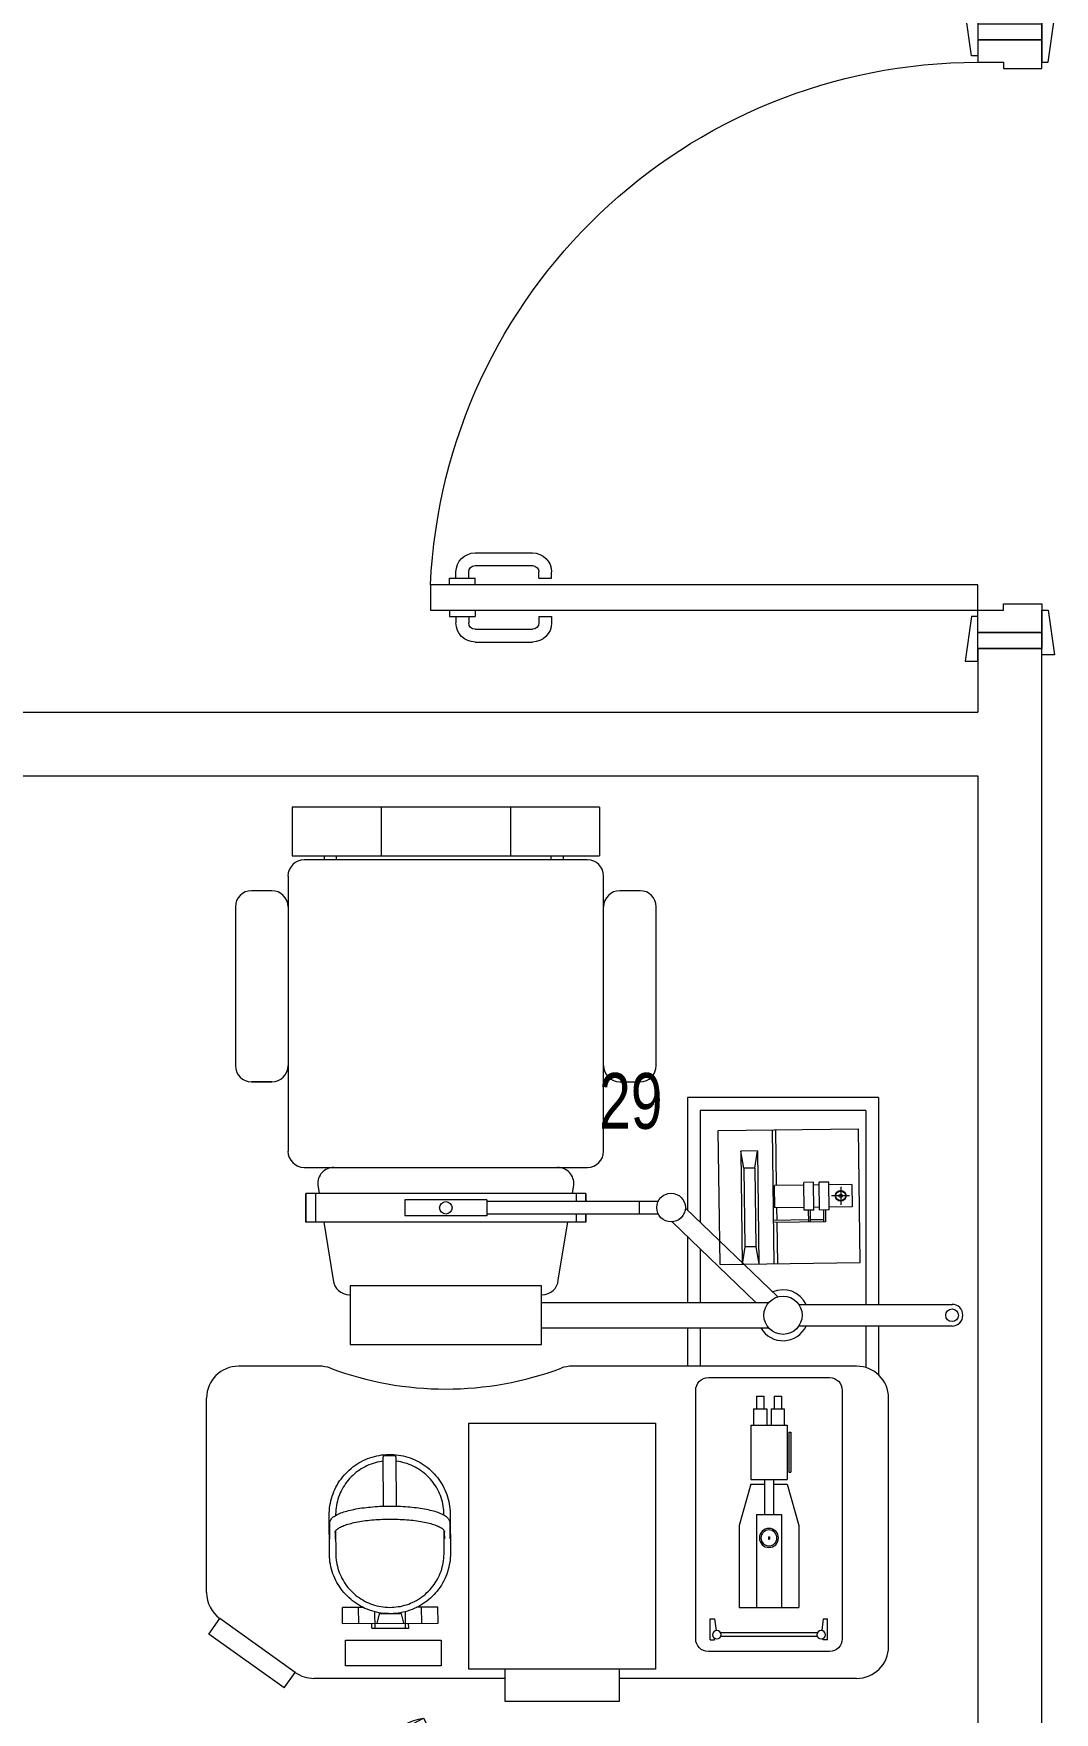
# Model space of a CAD drawing. Header units: millimetres. Extents: x -2143172 to 5255, y -610845 to 279739.
# Drawn here: x -1256573 to -1254971, y -28435 to -25800 of the extents above; entities that cross this region are included whole.
import ezdxf

# ---------------------------------------------------------------- set-up
doc = ezdxf.new("R2010")
doc.units = ezdxf.units.MM
doc.header["$LTSCALE"] = 30
doc.layers.get('0').update_dxf_attribs({"lineweight": 5})
for name, color, linetype, lineweight in [('72_EGR_EQP_TAG', 142, 'Continuous', 5), ('LOADING', 163, 'Continuous', 5), ('Walls', 32, 'Continuous', 5)]:
    doc.layers.add(name, color=color, linetype=linetype, lineweight=lineweight)
doc.layers.add('Wooden Joinery', color=7, linetype='Continuous', lineweight=5, true_color=0x521300)
doc.styles.add('X3G_ENTITY_257CFD', font='swisscl.ttf', dxfattribs={"height": 200})

# ---------------------------------------------------------------- blocks, each defined once
blk = doc.blocks.new('A$C72370EFE')
at = {"layer": 'Wooden Joinery'}
for p, q in [((-0.01, -0.04), (-0.02, -0.04)), ((-0.01, -0.03), (-0.01, -0.07)), ((0, -0.03), (-0.01, -0.03)), ((0.04, -0.03), (0.05, -0.03)), ((0.05, -0.03), (0.05, -0.07)), ((0.05, -0.04), (0.06, -0.04)), ((-0.05, -0.07), (-0.05, -0.16)), ((-0.03, -0.07), (-0.03, -0.16)), ((-0.01, -0.06), (-0.02, -0.06)), ((0, -0.07), (-0.01, -0.07)), ((0.04, -0.07), (0.05, -0.07)), ((0.05, -0.06), (0.06, -0.06)), ((0.07, -0.07), (0.07, -0.16)), ((0.09, -0.07), (0.09, -0.16)), ((-0.01, -0.17), (-0.02, -0.17)), ((-0.01, -0.17), (-0.01, -0.19)), ((0.05, -0.17), (0.06, -0.17)), ((0.05, -0.17), (0.05, -0.19)), ((-0.01, -0.19), (-0.02, -0.19)), ((0.05, -0.19), (0.06, -0.19))]:
    blk.add_line(p, q, dxfattribs=at)
for centre, radius, start, end in [((-0.02, -0.07), 0.03, 90, 180), ((0.06, -0.07), 0.03, 0, 90), ((-0.02, -0.07), 0.01, 90, 180), ((0.06, -0.07), 0.01, 0, 90), ((-0.02, -0.16), 0.03, 180, 270), ((-0.02, -0.16), 0.01, 180, 270), ((0.06, -0.16), 0.01, 270, 0), ((0.06, -0.16), 0.03, 270, 0)]:
    blk.add_arc(centre, radius, start, end, dxfattribs=at)
blk = doc.blocks.new('A$C5DAD61B4')
at = {"layer": 'Wooden Joinery'}
for points in [[(80, 959.1), (80, 969.1), (10, 979.1), (10, 959.1)], [(940, 959.1), (940, 969.1), (1010, 979.1), (1010, 959.1)], [(70, 859.1), (70, 849.1), (0, 839.1), (0, 859.1)], [(120, 859.1), (120, 0), (80, 0), (80, 859.1)], [(950, 859.1), (950, 849.1), (1020, 839.1), (1020, 859.1)]]:
    blk.add_lwpolyline(points, close=True, dxfattribs=at)
for points in [[(45, 859.1), (45, 959.1), (20, 959.1), (20, 859.1), (45, 859.1)], [(45, 859.1), (80, 859.1), (80, 899.1), (90, 899.1), (90, 959.1), (45, 959.1), (45, 859.1)], [(975, 859.1), (940, 859.1), (940, 899.1), (930, 899.1), (930, 959.1), (975, 959.1), (975, 859.1)], [(975, 859.1), (975, 959.1), (1000, 959.1), (1000, 859.1), (975, 859.1)]]:
    blk.add_lwpolyline(points, dxfattribs=at)
blk.add_arc((80, 859.1), 860, 272.666, 0, dxfattribs=at)
at = {"layer": 'Wooden Joinery', "xscale": 999.9999999998854, "yscale": 999.9999999998854, "zscale": 999.9999999998854, "rotation": 180}
blk.add_blockref('A$C72370EFE', (120, 0), dxfattribs=at)
blk = doc.blocks.new('ME12326-P')
for p, q in [((0, 0.22), (0, 0)), ((0, 0.22), (0.21, 0.22)), ((0.21, 0.22), (0.21, 0)), ((0.027, 0.1807), (0, 0.1852)), ((0.1775, 0.1852), (0, 0.1852)), ((0.1505, 0.1807), (0.1775, 0.1852)), ((0.1775, 0.159), (0.1775, 0.1852)), ((0.027, 0.1635), (0, 0.159)), ((0.1775, 0.159), (0, 0.159)), ((0.1505, 0.1807), (0.027, 0.1807)), ((0.027, 0.1635), (0.027, 0.1807)), ((0.1505, 0.1635), (0.027, 0.1635)), ((0.1505, 0.1635), (0.1505, 0.1807)), ((0.1505, 0.1635), (0.1775, 0.159)), ((0.21, 0.1355), (0, 0.1355)), ((0.0648, 0.0536), (0.0648, 0.1355)), ((0.0679, 0.0806), (0.0679, 0.1355)), ((0.0875, 0.0867), (0.0875, 0.1327)), ((0.0875, 0.1327), (0.1225, 0.1327)), ((0.1225, 0.0867), (0.1225, 0.1327)), ((0.0648, 0.1301), (0, 0.1301)), ((0.0875, 0.1301), (0.0679, 0.1301)), ((0.21, 0.1301), (0.1225, 0.1301)), ((0.0831, 0.0806), (0.0648, 0.0806)), ((0.0831, 0.0715), (0.0831, 0.0867)), ((0.0831, 0.0867), (0.1269, 0.0867)), ((0.1269, 0.0715), (0.1269, 0.0867)), ((0.0831, 0.0776), (0.0648, 0.0776)), ((0.0831, 0.0567), (0.0648, 0.0567)), ((0.0831, 0.0536), (0.0648, 0.0536)), ((0.0679, 0.0567), (0.0679, 0.0776)), ((0.0831, 0.0715), (0.1269, 0.0715)), ((0.0831, 0.0476), (0.0831, 0.0628)), ((0.0831, 0.0628), (0.1269, 0.0628)), ((0.0875, 0.0628), (0.0875, 0.0715)), ((0.1225, 0.0628), (0.1225, 0.0715)), ((0.1269, 0.0476), (0.1269, 0.0628)), ((0.0831, 0.0476), (0.1269, 0.0476)), ((0.0875, 0.0116), (0.0875, 0.0476)), ((0.1192, 0.0291), (0.0908, 0.0291)), ((0.105, 0.0152), (0.105, 0.0435)), ((0.1225, 0.0116), (0.1225, 0.0476)), ((0, 0), (0.21, 0)), ((0.1225, 0.0116), (0.0875, 0.0116))]:
    blk.add_line(p, q)
for radius in [0.00847, 0.00758, 0.00267]:
    blk.add_circle((0.105, 0.0293), radius)
blk = doc.blocks.new('ME12281-P')
at = {"color": 0}
for p, q in [((0.0354, 0.2953), (0.0354, 0.1053)), ((0.4454, 0.3153), (0.0554, 0.3153)), ((0.414, 0.2923), (0.414, 0.2855)), ((0.4469, 0.2923), (0.414, 0.2923)), ((0.4469, 0.2923), (0.4469, 0.2855)), ((0.4654, 0.1053), (0.4654, 0.2953)), ((0.414, 0.2855), (0.4325, 0.283)), ((0.4356, 0.2759), (0.4356, 0.124)), ((0.4412, 0.2759), (0.4412, 0.1246)), ((0.4469, 0.2855), (0.4447, 0.2855)), ((0.2028, 0.2289), (0.2676, 0.2473)), ((0.2676, 0.2473), (0.3961, 0.2473)), ((0.3961, 0.2473), (0.3961, 0.1533)), ((0.0648, 0.2198), (0.0845, 0.2198)), ((0.0648, 0.2198), (0.0648, 0.2083)), ((0.0845, 0.2243), (0.1099, 0.2243)), ((0.0845, 0.2243), (0.0845, 0.2037)), ((0.1099, 0.2289), (0.1953, 0.2289)), ((0.1099, 0.2289), (0.1099, 0.1716)), ((0.1953, 0.2289), (0.1953, 0.1716)), ((0.2028, 0.2289), (0.2028, 0.2071)), ((0.2504, 0.2198), (0.3961, 0.2198)), ((0.2504, 0.2198), (0.2504, 0.1808)), ((0.0648, 0.2083), (0.0845, 0.2083)), ((0.0648, 0.1922), (0.0648, 0.1808)), ((0.0648, 0.1922), (0.0845, 0.1922)), ((0.0845, 0.2037), (0.1099, 0.2037)), ((0.0845, 0.1968), (0.0845, 0.1762)), ((0.0845, 0.1968), (0.1099, 0.1968)), ((0.1953, 0.2071), (0.2504, 0.2071)), ((0.1953, 0.1934), (0.2504, 0.1934)), ((0.2028, 0.1934), (0.2028, 0.1716)), ((0.2851, 0.2009), (0.2851, 0.1996)), ((0.2851, 0.2009), (0.2892, 0.2009)), ((0.2851, 0.1996), (0.2892, 0.1996)), ((0.2892, 0.2009), (0.2892, 0.1996)), ((0.0648, 0.1808), (0.0845, 0.1808)), ((0.0845, 0.1762), (0.1099, 0.1762)), ((0.1099, 0.1716), (0.1953, 0.1716)), ((0.1211, 0.1692), (0.1211, 0.166)), ((0.1211, 0.1692), (0.184, 0.1692)), ((0.1211, 0.166), (0.184, 0.166)), ((0.184, 0.1692), (0.184, 0.166)), ((0.2028, 0.1716), (0.2676, 0.1533)), ((0.2504, 0.1808), (0.3961, 0.1808)), ((0.2676, 0.1533), (0.3961, 0.1533)), ((0.414, 0.1151), (0.4325, 0.1175)), ((0.414, 0.1151), (0.414, 0.1082)), ((0.4469, 0.1082), (0.414, 0.1082)), ((0.4469, 0.1151), (0.4447, 0.1151)), ((0.4469, 0.1082), (0.4469, 0.1151)), ((0.0554, 0.0853), (0.4454, 0.0853))]:
    blk.add_line(p, q, dxfattribs=at)
for centre, radius in [((0.439, 0.2821), 0.00657), ((0.2871, 0.2003), 0.0149), ((0.2871, 0.2003), 0.0125), ((0.439, 0.1184), 0.00657)]:
    blk.add_circle(centre, radius, dxfattribs=at)
for centre, start, end in [((0.0554, 0.2953), 90, 180), ((0.4454, 0.2953), 0, 90), ((0.0554, 0.1053), 180, 270), ((0.4454, 0.1053), 270, 0)]:
    blk.add_arc(centre, 0.02, start, end, dxfattribs=at)
blk = doc.blocks.new('ME18014A-P')
for p, q in [((0.2537, 1.2997), (0.2362, 1.2753)), ((0.2537, 1.2997), (0.3719, 1.2152)), ((-0.6447, 1.2847), (-0.2727, 1.2847)), ((-0.0927, 1.2847), (0.2071, 1.2847)), ((0.2362, 1.2753), (0.3544, 1.1908)), ((0.2362, 1.2753), (0.3544, 1.1908)), ((-0.6947, 1.2347), (-0.6947, 0.8447)), ((0.3719, 1.2152), (0.3544, 1.1908)), ((0.3753, 1.1501), (0.3753, 0.8447)), ((-0.6792, 0.7317), (-0.6792, 0.8085)), ((-0.6447, 0.7947), (-0.1986, 0.7947)), ((-0.3792, 0.7347), (-0.3792, 0.7947)), ((0.1986, 0.7947), (0.3253, 0.7947)), ((-0.7944, 0.7317), (-0.5539, 0.7317)), ((-0.15, 0.7347), (-0.5068, 0.7347)), ((-0.5539, 0.6977), (-0.7944, 0.6977)), ((-0.6792, 0.3732), (-0.6792, 0.6977)), ((-0.3759, 0.5465), (-0.5208, 0.6859)), ((-0.15, 0.6947), (-0.5068, 0.6947)), ((-0.3551, 0.5682), (-0.4867, 0.6947)), ((-0.3792, 0.5913), (-0.3792, 0.6947)), ((-0.1765, 0.6594), (-0.1913, 0.5686)), ((-0.15, 0.6826), (-0.1512, 0.6826)), ((0.1512, 0.6826), (0.15, 0.6826)), ((0.1913, 0.5686), (0.1765, 0.6594)), ((-0.0644, 0.5554), (-0.3331, 0.5554)), ((-0.3037, 0.5554), (-0.3037, 0.5361)), ((-0.2198, 0.5686), (-0.2198, 0.5554)), ((-0.2198, 0.5686), (0.2198, 0.5686)), ((-0.2198, 0.5554), (-0.2198, 0.5686)), ((-0.2044, 0.5554), (-0.2044, 0.5686)), ((-0.0644, 0.5586), (0.0644, 0.5586)), ((-0.0644, 0.5336), (-0.0644, 0.5586)), ((0.0644, 0.5336), (0.0644, 0.5586)), ((0.2044, 0.5236), (0.2044, 0.5686)), ((0.2198, 0.5686), (0.2198, 0.5236)), ((0.2198, 0.5236), (0.2198, 0.5686)), ((-0.3792, 0.3732), (-0.3792, 0.5496)), ((-0.3326, 0.5361), (-0.0644, 0.5361)), ((-0.2198, 0.5361), (-0.2198, 0.5236)), ((-0.2198, 0.5236), (-0.2198, 0.5361)), ((-0.2044, 0.5236), (-0.2044, 0.5361)), ((-0.0644, 0.5336), (0.0644, 0.5336)), ((-0.2198, 0.5236), (0.2198, 0.5236)), ((-0.1986, 0.5236), (-0.2008, 0.5102)), ((0.2008, 0.5102), (0.1986, 0.5236)), ((0.2223, 0.4826), (-0.2223, 0.4826)), ((-0.2477, 0.4572), (-0.2477, 0.0254)), ((0.2476, 0.0254), (0.2476, 0.4572)), ((-0.6792, 0.3732), (-0.3792, 0.3732)), ((-0.2731, 0.3484), (-0.3048, 0.3484)), ((0.273, 0.3484), (0.3048, 0.3484)), ((0.3048, 0.3484), (0.273, 0.3484)), ((-0.3302, 0.323), (-0.3302, 0.0738)), ((0.3302, 0.0738), (0.3302, 0.323)), ((-0.3048, 0.0484), (-0.2731, 0.0484)), ((0.273, 0.0484), (0.3048, 0.0484)), ((-0.2223, 0), (0.2223, 0)), ((-0.1841, -0.0063), (-0.1841, 0)), ((-0.1651, 0), (-0.1651, -0.0063)), ((0.1714, 0), (0.1714, -0.0063)), ((0.1905, 0), (0.1905, -0.0063)), ((-0.2413, -0.0826), (-0.2413, -0.0063)), ((0.2413, -0.0063), (-0.2413, -0.0063)), ((-0.1016, -0.0826), (-0.1016, -0.0063)), ((0.1011, -0.0063), (0.1011, -0.0826)), ((0.2413, -0.0826), (0.2413, -0.0063)), ((-0.2413, -0.0826), (0.2413, -0.0826))]:
    blk.add_line(p, q)
at = {"color": 8}
for p, q in [((-0.6592, 0.7317), (-0.6592, 0.7968)), ((-0.3992, 0.7347), (-0.3992, 0.7947)), ((-0.6592, 0.3932), (-0.6592, 0.6977)), ((-0.3992, 0.6105), (-0.3992, 0.6947)), ((-0.3992, 0.3932), (-0.3992, 0.5689)), ((-0.6592, 0.3932), (-0.3992, 0.3932))]:
    blk.add_line(p, q, dxfattribs=at)
for points in [[(-0.2727, 1.2703), (-0.0927, 1.2703), (-0.0927, 1.3203), (-0.2727, 1.3203)], [(-0.3289, 0.8843), (-0.3289, 1.2703), (-0.0364, 1.2703), (-0.0364, 0.8843)], [(-0.15, 0.6686), (0.15, 0.6686), (0.15, 0.7607), (-0.15, 0.7607)]]:
    blk.add_lwpolyline(points, close=True)
for centre, radius in [((-0.5292, 0.7147), 0.03), ((-0.7944, 0.7147), 0.01), ((-0.3535, 0.5457), 0.0225), ((0, 0.5461), 0.00979)]:
    blk.add_circle(centre, radius)
for centre, radius, start, end in [((-0.6447, 1.2347), 0.05, 90, 180), ((0.2071, 1.2347), 0.05, 54.4343, 90), ((0.3253, 1.1501), 0.05, 0, 54.4343), ((-0.6447, 0.8447), 0.05, 180, 270), ((0.3253, 0.8447), 0.05, 270, 0), ((0, 0.313), 0.5175, 69.5195, 110.4805), ((-0.1986, 0.8447), 0.05, 270, 290.4805), ((0.1986, 0.8447), 0.05, 249.5195, 270), ((-0.5292, 0.7147), 0.04, 30, 154.8331), ((-0.7944, 0.7147), 0.017, 90, 270), ((-0.5292, 0.7147), 0.04, 205.1669, 294.1023), ((-0.1512, 0.6572), 0.0254, 90, 175.0303), ((0.1512, 0.6572), 0.0254, 4.9697, 90), ((-0.1755, 0.508), 0.0254, 175.0303, 270), ((0.1755, 0.508), 0.0254, 270, 4.9697), ((-0.2223, 0.4572), 0.0254, 90, 180), ((0.2223, 0.4572), 0.0254, 0, 90), ((-0.3048, 0.323), 0.0254, 90, 180), ((-0.2731, 0.323), 0.0254, 0, 90), ((0.273, 0.323), 0.0254, 90, 180), ((0.3048, 0.323), 0.0254, 0, 90), ((-0.3048, 0.0738), 0.0254, 180, 270), ((-0.2731, 0.0738), 0.0254, 270, 0), ((0.273, 0.0738), 0.0254, 180, 270), ((0.3048, 0.0738), 0.0254, 270, 0), ((-0.2223, 0.0254), 0.0254, 180, 270), ((0.2223, 0.0254), 0.0254, 270, 0)]:
    blk.add_arc(centre, radius, start, end)
blk = doc.blocks.new('ME12818-P')
for p, q in [((-0.0723, 0.1635), (0.0777, 0.1635)), ((-0.0723, 0.1635), (-0.0723, 0.1385)), ((-0.0468, 0.1635), (-0.0468, 0.1385)), ((-0.0262, 0.1712), (0.0316, 0.1712)), ((-0.0262, 0.1712), (-0.0262, 0.1635)), ((-0.0212, 0.1712), (-0.0212, 0.145)), ((-0.0148, 0.1485), (-0.0184, 0.1635)), ((0.0238, 0.1635), (0.0202, 0.1485)), ((0.0266, 0.1712), (0.0266, 0.145)), ((0.0316, 0.1712), (0.0316, 0.1635)), ((0.0521, 0.1635), (0.0521, 0.1385)), ((0.0777, 0.1635), (0.0777, 0.1385)), ((-0.0389, 0.1385), (-0.0723, 0.1385)), ((0.0202, 0.1485), (-0.0148, 0.1485)), ((-0.0123, 0.1485), (-0.0123, 0.1471)), ((0.0177, 0.1471), (0.0177, 0.1485)), ((0.0777, 0.1385), (0.0442, 0.1385)), ((-0.0923, 0.0534), (-0.0923, -0.0066)), ((-0.0823, 0.018), (-0.0823, 0.0534)), ((0.0877, 0.0534), (0.0877, 0.018)), ((0.0977, -0.0066), (0.0977, 0.0534)), ((-0.0913, 0.0311), (-0.0913, 0.0053)), ((-0.0833, 0.0208), (-0.0833, 0.0311)), ((0.0887, 0.0311), (0.0887, 0.0208)), ((0.0967, 0.0053), (0.0967, 0.0311)), ((-0.0823, -0.0066), (-0.0823, -0.006)), ((-0.0053, -0.0205), (0.0107, -0.0205)), ((0.0877, -0.0061), (0.0877, -0.0066)), ((-0.0053, -0.0996), (-0.0058, -0.0996)), ((0.0107, -0.0996), (-0.0053, -0.0996)), ((0.0111, -0.0996), (0.0107, -0.0996))]:
    blk.add_line(p, q)
at = {"flags": 128}
for points in [[(0.0977, 0.0534), (0.0976, 0.0572), (0.0974, 0.061), (0.097, 0.0648), (0.0965, 0.0685), (0.0958, 0.0723), (0.095, 0.076), (0.094, 0.0796), (0.0929, 0.0833), (0.0916, 0.0869), (0.0902, 0.0904), (0.0886, 0.0939), (0.087, 0.0973), (0.0851, 0.1006), (0.0832, 0.1038), (0.0811, 0.107), (0.0789, 0.1101), (0.0766, 0.1131), (0.0741, 0.116), (0.0716, 0.1188), (0.0689, 0.1215), (0.0661, 0.1241), (0.0632, 0.1266), (0.0602, 0.129), (0.0572, 0.1312), (0.054, 0.1333), (0.0508, 0.1353), (0.0475, 0.1372), (0.0441, 0.1389), (0.0406, 0.1405), (0.0371, 0.1419), (0.0335, 0.1432), (0.0299, 0.1444), (0.0263, 0.1454), (0.0226, 0.1463), (0.0188, 0.147), (0.0151, 0.1476), (0.0113, 0.148), (0.0075, 0.1483), (0.0037, 0.1484), (-0.0001, 0.1483), (-0.0039, 0.1482), (-0.0077, 0.1478), (-0.0114, 0.1473), (-0.0152, 0.1467), (-0.0189, 0.1459), (-0.0226, 0.145), (-0.0262, 0.1439), (-0.0298, 0.1427), (-0.0334, 0.1413), (-0.0368, 0.1398), (-0.0403, 0.1381), (-0.0436, 0.1363), (-0.0469, 0.1344), (-0.0501, 0.1324), (-0.0532, 0.1302), (-0.0562, 0.1279), (-0.0592, 0.1255), (-0.062, 0.1229), (-0.0647, 0.1203), (-0.0674, 0.1176), (-0.0699, 0.1147), (-0.0723, 0.1118), (-0.0745, 0.1087), (-0.0767, 0.1056), (-0.0787, 0.1024), (-0.0806, 0.0991), (-0.0824, 0.0957), (-0.084, 0.0923), (-0.0855, 0.0888), (-0.0868, 0.0852), (-0.088, 0.0816), (-0.0891, 0.078), (-0.09, 0.0743), (-0.0907, 0.0705), (-0.0914, 0.0668), (-0.0918, 0.063), (-0.0921, 0.0592), (-0.0923, 0.0554), (-0.0923, 0.0534)], [(-0.0823, 0.0534), (-0.0822, 0.0568), (-0.082, 0.0602), (-0.0817, 0.0636), (-0.0812, 0.0669), (-0.0806, 0.0703), (-0.0799, 0.0736), (-0.079, 0.0769), (-0.078, 0.0801), (-0.0769, 0.0833), (-0.0756, 0.0865), (-0.0742, 0.0896), (-0.0727, 0.0926), (-0.0711, 0.0956), (-0.0693, 0.0985), (-0.0675, 0.1014), (-0.0655, 0.1041), (-0.0634, 0.1068), (-0.0612, 0.1094), (-0.0589, 0.1119), (-0.0565, 0.1144), (-0.054, 0.1167), (-0.0515, 0.1189), (-0.0488, 0.121), (-0.0461, 0.123), (-0.0432, 0.1249), (-0.0403, 0.1267), (-0.0374, 0.1284), (-0.0343, 0.1299), (-0.0313, 0.1313), (-0.0281, 0.1326), (-0.0249, 0.1338), (-0.0217, 0.1348), (-0.0184, 0.1357), (-0.0151, 0.1365), (-0.0118, 0.1371), (-0.0084, 0.1377), (-0.005, 0.138), (-0.0016, 0.1383), (0.0018, 0.1384), (0.0052, 0.1383), (0.0086, 0.1382), (0.012, 0.1379), (0.0153, 0.1374), (0.0187, 0.1369), (0.022, 0.1362), (0.0253, 0.1353), (0.0286, 0.1344), (0.0318, 0.1333), (0.0349, 0.132), (0.0381, 0.1307), (0.0411, 0.1292), (0.0441, 0.1276), (0.0471, 0.1259), (0.0499, 0.1241), (0.0527, 0.1221), (0.0554, 0.1201), (0.058, 0.1179), (0.0606, 0.1156), (0.063, 0.1133), (0.0654, 0.1108), (0.0676, 0.1082), (0.0698, 0.1056), (0.0718, 0.1029), (0.0737, 0.1001), (0.0755, 0.0972), (0.0772, 0.0943), (0.0788, 0.0912), (0.0803, 0.0882), (0.0816, 0.085), (0.0828, 0.0819), (0.0839, 0.0786), (0.0848, 0.0754), (0.0856, 0.0721), (0.0863, 0.0687), (0.0868, 0.0654), (0.0873, 0.062), (0.0875, 0.0586), (0.0877, 0.0552), (0.0877, 0.0534)], [(-0.0913, 0.0053), (-0.0912, 0.004), (-0.0909, 0.0028), (-0.0905, 0.0016), (-0.0898, 0.0005), (-0.089, -0.0007), (-0.0881, -0.0017), (-0.0871, -0.0028), (-0.0859, -0.0038), (-0.0845, -0.0047), (-0.0831, -0.0057), (-0.0815, -0.0066), (-0.0798, -0.0075), (-0.078, -0.0083), (-0.076, -0.0092), (-0.0739, -0.01), (-0.0718, -0.0108), (-0.0695, -0.0116), (-0.067, -0.0123), (-0.0645, -0.013), (-0.0619, -0.0137), (-0.0592, -0.0144), (-0.0563, -0.015), (-0.0534, -0.0156), (-0.0504, -0.0162), (-0.0473, -0.0167), (-0.0442, -0.0172), (-0.0409, -0.0177), (-0.0376, -0.0181), (-0.0343, -0.0185), (-0.0308, -0.0189), (-0.0274, -0.0192), (-0.0238, -0.0195), (-0.0203, -0.0198), (-0.0167, -0.02), (-0.013, -0.0202), (-0.0094, -0.0203), (-0.0057, -0.0204), (-0.002, -0.0205), (0.0017, -0.0205), (0.0054, -0.0205), (0.0091, -0.0204), (0.0128, -0.0204), (0.0164, -0.0202), (0.0201, -0.0201), (0.0237, -0.0199), (0.0273, -0.0196), (0.0309, -0.0194), (0.0344, -0.0191), (0.0378, -0.0187), (0.0412, -0.0183), (0.0446, -0.0179), (0.0478, -0.0175), (0.051, -0.017), (0.0542, -0.0165), (0.0572, -0.0159), (0.0602, -0.0153), (0.063, -0.0147), (0.0658, -0.0141), (0.0685, -0.0134), (0.0711, -0.0127), (0.0735, -0.012), (0.0759, -0.0112), (0.0782, -0.0104), (0.0803, -0.0096), (0.0823, -0.0088), (0.0842, -0.008), (0.086, -0.0071), (0.0876, -0.0062), (0.0892, -0.0052), (0.0906, -0.0043), (0.0918, -0.0033), (0.093, -0.0023), (0.094, -0.0012), (0.0948, -0.0002), (0.0955, 0.001), (0.0961, 0.0022), (0.0965, 0.0034), (0.0967, 0.0046), (0.0967, 0.0053)], [(-0.0833, 0.0208), (-0.0833, 0.0202), (-0.0831, 0.0195), (-0.0829, 0.0189), (-0.0825, 0.0182), (-0.082, 0.0175), (-0.0813, 0.0167), (-0.0805, 0.016), (-0.0796, 0.0152), (-0.0785, 0.0144), (-0.0773, 0.0136), (-0.076, 0.0128), (-0.0745, 0.012), (-0.0729, 0.0113), (-0.0711, 0.0105), (-0.0692, 0.0098), (-0.0672, 0.009), (-0.0651, 0.0083), (-0.0629, 0.0077), (-0.0606, 0.007), (-0.0581, 0.0064), (-0.0556, 0.0057), (-0.053, 0.0052), (-0.0502, 0.0046), (-0.0474, 0.0041), (-0.0445, 0.0036), (-0.0416, 0.0031), (-0.0385, 0.0027), (-0.0354, 0.0022), (-0.0322, 0.0019), (-0.029, 0.0015), (-0.0257, 0.0012), (-0.0224, 0.0009), (-0.019, 0.0007), (-0.0156, 0.0005), (-0.0122, 0.0003), (-0.0087, 0.0002), (-0.0052, 0.0001), (-0.0017, 0), (0.0017, 0), (0.0052, 0), (0.0087, 0), (0.0122, 0.0001), (0.0157, 0.0002), (0.0191, 0.0004), (0.0226, 0.0006), (0.026, 0.0008), (0.0293, 0.0011), (0.0326, 0.0014), (0.0359, 0.0017), (0.0391, 0.002), (0.0422, 0.0024), (0.0453, 0.0029), (0.0483, 0.0033), (0.0513, 0.0038), (0.0541, 0.0043), (0.0569, 0.0049), (0.0596, 0.0054), (0.0622, 0.006), (0.0647, 0.0067), (0.067, 0.0073), (0.0693, 0.008), (0.0715, 0.0087), (0.0736, 0.0094), (0.0755, 0.0101), (0.0773, 0.0109), (0.079, 0.0116), (0.0806, 0.0124), (0.082, 0.0132), (0.0833, 0.014), (0.0844, 0.0147), (0.0854, 0.0155), (0.0863, 0.0163), (0.087, 0.0171), (0.0876, 0.0178), (0.0881, 0.0185), (0.0884, 0.0192), (0.0886, 0.0198), (0.0887, 0.0204), (0.0887, 0.0208)], [(-0.0923, -0.0066), (-0.0922, -0.0104), (-0.092, -0.0142), (-0.0916, -0.018), (-0.0911, -0.0217), (-0.0904, -0.0255), (-0.0896, -0.0292), (-0.0886, -0.0329), (-0.0875, -0.0365), (-0.0862, -0.0401), (-0.0848, -0.0436), (-0.0833, -0.0471), (-0.0816, -0.0505), (-0.0797, -0.0538), (-0.0778, -0.0571), (-0.0757, -0.0603), (-0.0735, -0.0633), (-0.0712, -0.0663), (-0.0687, -0.0693), (-0.0662, -0.0721), (-0.0635, -0.0748), (-0.0607, -0.0774), (-0.0578, -0.0798), (-0.0549, -0.0822), (-0.0518, -0.0844), (-0.0486, -0.0866), (-0.0454, -0.0885), (-0.0421, -0.0904), (-0.0387, -0.0921), (-0.0352, -0.0937), (-0.0317, -0.0952), (-0.0282, -0.0965), (-0.0245, -0.0976), (-0.0209, -0.0986), (-0.0172, -0.0995), (-0.0135, -0.1002), (-0.0097, -0.1008), (-0.0059, -0.1012), (-0.0021, -0.1015), (0.0017, -0.1016), (0.0055, -0.1016), (0.0093, -0.1014), (0.013, -0.101), (0.0168, -0.1006), (0.0206, -0.0999), (0.0243, -0.0991), (0.028, -0.0982), (0.0316, -0.0971), (0.0352, -0.0959), (0.0387, -0.0945), (0.0422, -0.093), (0.0456, -0.0913), (0.049, -0.0896), (0.0523, -0.0876), (0.0555, -0.0856), (0.0586, -0.0834), (0.0616, -0.0811), (0.0646, -0.0787), (0.0674, -0.0762), (0.0701, -0.0735), (0.0727, -0.0708), (0.0753, -0.0679), (0.0776, -0.065), (0.0799, -0.0619), (0.0821, -0.0588), (0.0841, -0.0556), (0.086, -0.0523), (0.0878, -0.0489), (0.0894, -0.0455), (0.0909, -0.042), (0.0922, -0.0384), (0.0934, -0.0348), (0.0945, -0.0312), (0.0954, -0.0275), (0.0961, -0.0238), (0.0967, -0.02), (0.0972, -0.0162), (0.0975, -0.0125), (0.0977, -0.0087), (0.0977, -0.0066)], [(-0.0073, -0.091), (-0.0099, -0.0907), (-0.0133, -0.0901), (-0.0166, -0.0894), (-0.0199, -0.0886), (-0.0232, -0.0876), (-0.0264, -0.0865), (-0.0296, -0.0853), (-0.0327, -0.0839), (-0.0357, -0.0824), (-0.0387, -0.0808), (-0.0417, -0.0791), (-0.0445, -0.0773), (-0.0473, -0.0753), (-0.05, -0.0733), (-0.0527, -0.0711), (-0.0552, -0.0689), (-0.0576, -0.0665), (-0.06, -0.064), (-0.0622, -0.0615), (-0.0644, -0.0588), (-0.0664, -0.0561), (-0.0683, -0.0533), (-0.0701, -0.0504), (-0.0718, -0.0475), (-0.0734, -0.0445), (-0.0749, -0.0414), (-0.0762, -0.0383), (-0.0774, -0.0351), (-0.0785, -0.0319), (-0.0794, -0.0286), (-0.0802, -0.0253), (-0.0809, -0.022), (-0.0815, -0.0186), (-0.0819, -0.0152), (-0.0821, -0.0118), (-0.0823, -0.0084), (-0.0823, -0.0066)], [(-0.0073, -0.0204), (-0.0073, -0.0976)], [(0.0877, -0.0066), (0.0876, -0.01), (0.0874, -0.0134), (0.0871, -0.0168), (0.0866, -0.0202), (0.086, -0.0235), (0.0853, -0.0268), (0.0844, -0.0301), (0.0834, -0.0334), (0.0822, -0.0366), (0.081, -0.0397), (0.0796, -0.0428), (0.0781, -0.0459), (0.0765, -0.0488), (0.0747, -0.0518), (0.0728, -0.0546), (0.0709, -0.0574), (0.0688, -0.0601), (0.0666, -0.0627), (0.0643, -0.0652), (0.0619, -0.0676), (0.0594, -0.0699), (0.0569, -0.0721), (0.0542, -0.0742), (0.0514, -0.0762), (0.0486, -0.0781), (0.0457, -0.0799), (0.0428, -0.0816), (0.0397, -0.0831), (0.0366, -0.0845), (0.0335, -0.0858), (0.0303, -0.087), (0.0271, -0.088), (0.0238, -0.089), (0.0205, -0.0897), (0.0171, -0.0904), (0.0138, -0.0909), (0.0127, -0.091)], [(0.0127, -0.0976), (0.0127, -0.0204)], [(-0.0059, -0.0995), (-0.0062, -0.0994), (-0.0066, -0.0992), (-0.0069, -0.0989), (-0.0071, -0.0985), (-0.0073, -0.0981), (-0.0073, -0.0976)], [(0.0127, -0.0976), (0.0126, -0.0981), (0.0125, -0.0985), (0.0123, -0.0989), (0.0119, -0.0992), (0.0116, -0.0994), (0.0113, -0.0995)]]:
    blk.add_lwpolyline(points, dxfattribs=at)
for centre, major_axis, start_param, end_param in [((-0.0053, -0.02), (0.002, 0), 3.665191, 4.712389), ((0.0107, -0.02), (-0.002, 0), 1.570796, 2.617994)]:
    blk.add_ellipse(centre, major_axis=major_axis, ratio=0.262075, start_param=start_param, end_param=end_param)
blk = doc.blocks.new('HF10037B-P')
at = {"color": 0}
for p, q in [((0.2459, 0.134), (0.1859, 0.134)), ((0.1859, 0.134), (0.1859, 0.109)), ((0.2459, 0.134), (0.2459, 0.109)), ((0.2459, 0.109), (0.1859, 0.109)), ((0, 0), (-0.0142, -0.0583)), ((0, 0), (0.0243, -0.0059)), ((0.0243, -0.0059), (0.01, -0.0642)), ((0.4071, -0.0094), (0.431, -0.0018)), ((0.4071, -0.0094), (0.4255, -0.0665)), ((0.431, -0.0018), (0.4493, -0.0589)), ((0.4069, -0.0417), (0.4165, -0.0387)), ((-0.0142, -0.0583), (0.01, -0.0642)), ((0.4255, -0.0665), (0.4493, -0.0589)), ((0.0524, -0.2725), (0.0674, -0.2525)), ((0.0674, -0.2525), (0.1154, -0.2885)), ((0.3125, -0.2897), (0.362, -0.2558)), ((0.3761, -0.2764), (0.362, -0.2558)), ((0.0524, -0.2725), (0.1004, -0.3085)), ((0.1004, -0.3085), (0.1154, -0.2885)), ((0.3266, -0.3103), (0.3125, -0.2897)), ((0.3266, -0.3103), (0.3761, -0.2764)), ((0.3267, -0.268), (0.3323, -0.2763))]:
    blk.add_line(p, q, dxfattribs=at)
for radius in [0.21, 0.1775]:
    blk.add_circle((0.2161, -0.1014), radius, dxfattribs=at)
for centre, radius, start, end in [((0.2159, 0.0465), 0.0925, 71.0754, 108.9246), ((0.2159, 0.1965), 0.0925, 251.0754, 288.9246), ((0.0779, -0.0499), 0.0925, 147.3419, 185.1912), ((-0.0678, -0.0143), 0.0925, 327.3419, 5.1912), ((0.4996, -0.0113), 0.0925, 178.8412, 216.6904), ((0.3568, -0.057), 0.0925, 358.8412, 36.6904), ((0.2161, -0.1014), 0.2, 303.6037, 17.3657), ((0.0389, -0.3404), 0.0925, 34.1875, 72.0368), ((0.3867, -0.3449), 0.0925, 105.5121, 143.3614), ((0.1289, -0.2205), 0.0925, 214.1875, 252.0368), ((0.3019, -0.2212), 0.0925, 285.5121, 323.3614)]:
    blk.add_arc(centre, radius, start, end, dxfattribs=at)

msp = doc.modelspace()

# ---------------------------------------------------------------- linework, layer by layer
at = {"layer": 'LOADING', "extrusion": (4.6879e-08, -1.66552e-10, 1), "elevation": -0.3}
msp.add_lwpolyline([(-1256083.3, -28321.4), (-1255933.3, -28321.4), (-1255933.3, -28361.4), (-1256083.3, -28361.4)], close=True, dxfattribs=at)
at = {"layer": 'Walls'}
for p, q in [((-1255090.9, -26764.7), (-1255090.9, -26864.7)), ((-1255090.9, -26764.7), (-1254990.9, -26764.7)), ((-1254990.9, -26764.7), (-1254990.9, -29274.7)), ((-1257298.5, -26864.7), (-1255090.9, -26864.7)), ((-1257298.5, -26964.7), (-1255090.9, -26964.7)), ((-1255090.9, -26964.7), (-1255090.9, -29284.7))]:
    msp.add_line(p, q, dxfattribs=at)

# ---------------------------------------------------------------- block references
at = {"layer": 'LOADING', "extrusion": (-4.73306e-08, 1.42937e-21, -1), "xscale": -999.9999999999999, "yscale": 999.9999999999999, "zscale": -999.9999999999999, "rotation": 180}
msp.add_blockref('ME18014A-P', (1255925.9, -27096.6, 0.3), dxfattribs=at)
at = {"layer": 'LOADING', "extrusion": (8.1011e-08, -3.68387e-07, 1), "xscale": 1000.000000000001, "yscale": 1000.000000000001, "zscale": 1000.000000000001, "rotation": 90.80466617928126}
msp.add_blockref('ME12326-P', (-1255275.5, -27728.5, -0.3), dxfattribs=at)
at = {"layer": 'LOADING', "extrusion": (4.73306e-08, -1.42937e-21, 1), "xscale": -1000, "yscale": 1000}
for name, p, zscale, rotation in [('ME12281-P', (-1255218.5, -27873.8, 3.1), 999.9999999999999, 90), ('ME12818-P', (-1256016.5, -28131.4, -0.3), 1000, 180.2454464877884)]:
    msp.add_blockref(name, p, dxfattribs=dict(at, zscale=zscale, rotation=rotation))
at = {"layer": 'LOADING', "extrusion": (3.6788e-07, -2.79672e-08, -1), "xscale": 1000.000000000001, "yscale": 1000.000000000001, "zscale": 1000.000000000001, "rotation": 332.0283038305284}
msp.add_blockref('HF10037B-P', (1255734, -28475, -0.2), dxfattribs=at)
at = {"layer": 'Wooden Joinery', "xscale": -1, "rotation": 270.0000000000001}
msp.add_blockref('A$C5DAD61B4', (-1255949.9, -26784.7), dxfattribs=at)

# ---------------------------------------------------------------- texts
at = {"layer": '72_EGR_EQP_TAG', "insert": (-1255635.6, -27431.2, -0.2), "char_height": 87.47, "attachment_point": 2, "style": 'X3G_ENTITY_257CFD'}
msp.add_mtext('29', dxfattribs=at)

doc.saveas('drawing.dxf')
